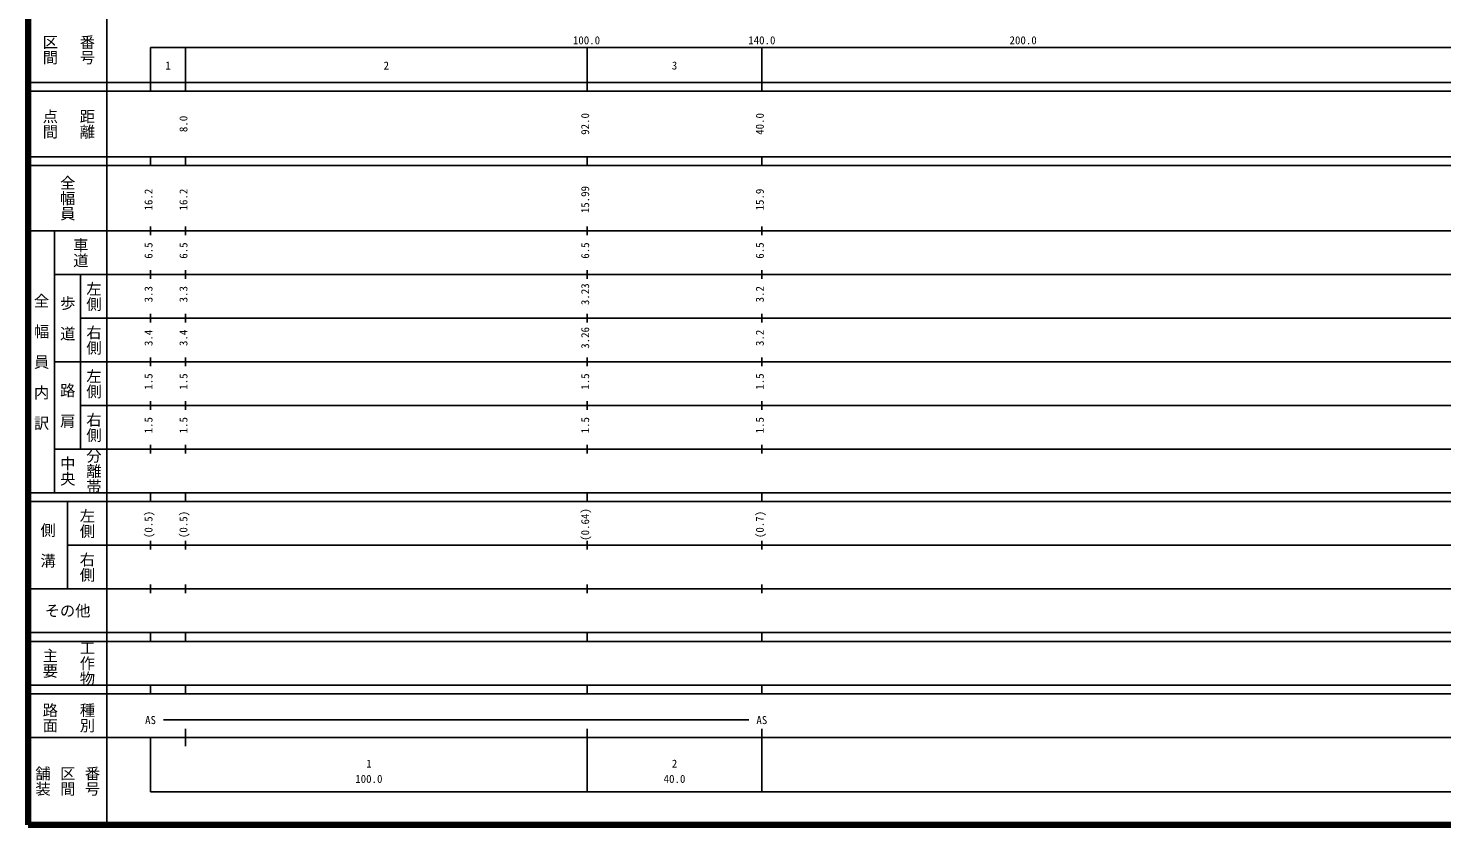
# Model space of a CAD drawing. Units: millimetres on the paper, enlarged 1000 times. Extents: x 40000 to 680000, y 20000 to 380000.
# Drawn here: x 40000 to 363711, y 20000 to 202409 of the extents above; entities that cross this region are included whole.
import ezdxf
from ezdxf.enums import TextEntityAlignment as Align

# ---------------------------------------------------------------- set-up
doc = ezdxf.new("R2010")
doc.units = ezdxf.units.MM
doc.header["$LTSCALE"] = 1000
doc.layers.add('M-TTL', color=2, linetype='Continuous', lineweight=140)
doc.layers.add('M-TTL-BAND', color=7, linetype='Continuous', lineweight=25)
doc.styles.add('@ＭＳ ゴシック', font='')
doc.styles.add('ＭＳ ゴシック', font='')
doc.styles.get('@ＭＳ ゴシック').set_extended_font_data('@MS Gothic')
doc.styles.get('ＭＳ ゴシック').set_extended_font_data('MS Gothic')

msp = doc.modelspace()

# ---------------------------------------------------------------- linework, layer by layer
at = {"layer": 'M-TTL'}
for p, q in [((40000, 380000), (40000, 20000)), ((40000, 20000), (680000, 20000))]:
    msp.add_line(p, q, dxfattribs=at)
at = {"layer": 'M-TTL-BAND'}
for p, q in [((58000, 370000), (58000, 20000)), ((68000, 198000), (579000, 198000)), ((68000, 198000), (68000, 188000)), ((76000, 188000), (76000, 198000)), ((168000, 188000), (168000, 198000)), ((208000, 188000), (208000, 198000)), ((40000, 190000), (579000, 190000)), ((40000, 188000), (579000, 188000)), ((40000, 173000), (579000, 173000)), ((68000, 171000), (68000, 173000)), ((76000, 171000), (76000, 173000)), ((168000, 171000), (168000, 173000)), ((208000, 171000), (208000, 173000)), ((40000, 171000), (579000, 171000)), ((40000, 156000), (579000, 156000)), ((46000, 96000), (46000, 156000)), ((68000, 155000), (68000, 157000)), ((76000, 155000), (76000, 157000)), ((168000, 155000), (168000, 157000)), ((208000, 155000), (208000, 157000)), ((46000, 146000), (579000, 146000)), ((52000, 146000), (52000, 106000)), ((68000, 145000), (68000, 147000)), ((76000, 145000), (76000, 147000)), ((168000, 145000), (168000, 147000)), ((208000, 145000), (208000, 147000)), ((52000, 136000), (579000, 136000)), ((68000, 135000), (68000, 137000)), ((76000, 135000), (76000, 137000)), ((168000, 135000), (168000, 137000)), ((208000, 135000), (208000, 137000)), ((68000, 125000), (68000, 127000)), ((76000, 125000), (76000, 127000)), ((168000, 125000), (168000, 127000)), ((208000, 125000), (208000, 127000)), ((46000, 126000), (579000, 126000)), ((68000, 115000), (68000, 117000)), ((76000, 115000), (76000, 117000)), ((168000, 115000), (168000, 117000)), ((208000, 115000), (208000, 117000)), ((52000, 116000), (579000, 116000)), ((68000, 105000), (68000, 107000)), ((76000, 105000), (76000, 107000)), ((168000, 105000), (168000, 107000)), ((208000, 105000), (208000, 107000)), ((46000, 106000), (579000, 106000)), ((40000, 96000), (579000, 96000)), ((40000, 94000), (579000, 94000)), ((49000, 94000), (49000, 74000)), ((68000, 94000), (68000, 96000)), ((76000, 94000), (76000, 96000)), ((168000, 94000), (168000, 96000)), ((208000, 94000), (208000, 96000)), ((68000, 83000), (68000, 85000)), ((76000, 83000), (76000, 85000)), ((168000, 83000), (168000, 85000)), ((208000, 83000), (208000, 85000)), ((49000, 84000), (579000, 84000)), ((68000, 73000), (68000, 75000)), ((76000, 73000), (76000, 75000)), ((168000, 73000), (168000, 75000)), ((208000, 73000), (208000, 75000)), ((40000, 74000), (579000, 74000)), ((40000, 64000), (579000, 64000)), ((40000, 62000), (579000, 62000)), ((68000, 62000), (68000, 64000)), ((76000, 62000), (76000, 64000)), ((168000, 62000), (168000, 64000)), ((208000, 62000), (208000, 64000)), ((40000, 52000), (579000, 52000)), ((68000, 50000), (68000, 52000)), ((76000, 50000), (76000, 52000)), ((168000, 50000), (168000, 52000)), ((208000, 50000), (208000, 52000)), ((40000, 50000), (579000, 50000)), ((71000, 44000), (205000, 44000)), ((40000, 40000), (579000, 40000)), ((68000, 40000), (68000, 27500)), ((76000, 38000), (76000, 42000)), ((168000, 27500), (168000, 42000)), ((208000, 27500), (208000, 42000)), ((68000, 27500), (579000, 27500))]:
    msp.add_line(p, q, dxfattribs=at)

# ---------------------------------------------------------------- texts
at = {"layer": 'M-TTL-BAND', "style": '@ＭＳ ゴシック'}
for s, p in [('番号', (53500, 197500)), ('区間', (45000, 197500)), ('点間', (45000, 180500)), ('距離', (53500, 180500)), ('全幅員', (49000, 163500)), ('車道', (52000, 151000)), ('左側', (55000, 141000)), ('全\u3000幅\u3000員\u3000内\u3000訳', (43000, 126000)), ('歩\u3000道', (49000, 136000)), ('右側', (55000, 131000)), ('左側', (55000, 121000)), ('路\u3000肩', (49000, 116000)), ('右側', (55000, 111000)), ('中央', (49000, 101000)), ('分離帯', (55000, 101000)), ('左側', (53500, 89000)), ('側\u3000溝', (44500, 84000)), ('右側', (53500, 79000)), ('工作物', (53500, 57000)), ('主要', (45000, 57000)), ('路面', (45000, 44500)), ('種別', (53500, 44500)), ('舗装', (43333, 30000)), ('区間', (49000, 30000)), ('番号', (54667, 30000))]:
    msp.add_text(s, height=2566, rotation=270, dxfattribs=at).set_placement(p, align=Align.MIDDLE_CENTER)
at = {"layer": 'M-TTL-BAND', "style": 'ＭＳ ゴシック'}
for s, p in [('100.0', (167844, 198195)), ('140.0', (208000, 198195)), ('200.0', (267844, 198195)), ('1', (72000, 192405)), ('2', (122000, 192405)), ('3', (188000, 192405)), ('AS', (68000, 42500)), ('AS', (208000, 42500)), ('1', (118000, 32523)), ('2', (188000, 32523)), ('100.0', (118000, 29033)), ('40.0', (188000, 29033))]:
    msp.add_text(s, height=1833, dxfattribs=at).set_placement(p, align=Align.BOTTOM_CENTER)
for s, p in [('8.0', (77000, 180500)), ('92.0', (169000, 180500)), ('40.0', (209000, 180500)), ('16.2', (69000, 163174)), ('16.2', (77000, 163174)), ('15.99', (169000, 163174)), ('15.9', (209000, 163174)), ('6.5', (69000, 151500)), ('6.5', (77000, 151500)), ('6.5', (169000, 151500)), ('6.5', (209000, 151500)), ('3.3', (69000, 141500)), ('3.3', (77000, 141500)), ('3.23', (169000, 141500)), ('3.2', (209000, 141500)), ('3.4', (69000, 131500)), ('3.4', (77000, 131500)), ('3.26', (169000, 131500)), ('3.2', (209000, 131500)), ('1.5', (69000, 121500)), ('1.5', (77000, 121500)), ('1.5', (169000, 121500)), ('1.5', (209000, 121500)), ('1.5', (69000, 111500)), ('1.5', (77000, 111500)), ('1.5', (169000, 111500)), ('1.5', (209000, 111500)), ('(0.5)', (69000, 88764)), ('(0.5)', (77000, 88764)), ('(0.64)', (169000, 88764)), ('(0.7)', (209000, 88764))]:
    msp.add_text(s, height=1833, rotation=90, dxfattribs=at).set_placement(p, align=Align.BOTTOM_CENTER)
msp.add_text('その他', height=2566, dxfattribs=at).set_placement((49000, 69000), align=Align.MIDDLE_CENTER)

doc.saveas('drawing.dxf')
